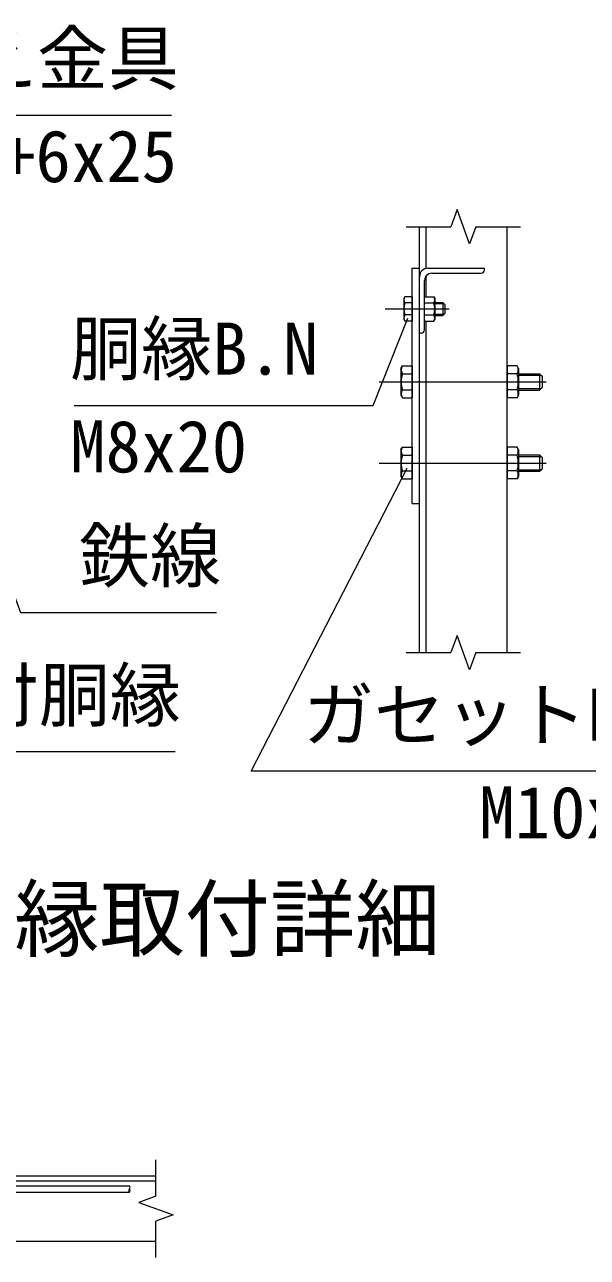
# Model space of a CAD drawing. Units: millimetres, scale not verified. Extents: x -12600 to 12600, y -8910 to 8910.
# Drawn here: x 3335 to 4896, y 1761 to 5180 of the extents above; entities that cross this region are included whole.
import ezdxf
from ezdxf.enums import TextEntityAlignment as Align

# ---------------------------------------------------------------- set-up
doc = ezdxf.new("R2010")
doc.units = ezdxf.units.MM
doc.header["$LTSCALE"] = 60
doc.linetypes.add('USER1', pattern=[50.8, 31.75, -6.35, 6.35, -6.35])
doc.layers.add('0-0_D-TTL-TXT', color=7, linetype='Continuous')
for name, color, linetype, lineweight in [('0-1_D-BMK', 2, 'USER1', 13), ('0-4_D-STR1', 1, 'Continuous', 18), ('0-6_D-STR3', 3, 'Continuous', 13), ('0-7_D-STR-DIM', 7, 'Continuous', 9), ('0-9_D-STR-TXT', 7, 'Continuous', 9)]:
    doc.layers.add(name, color=color, linetype=linetype, lineweight=lineweight)
doc.styles.add('ＭＳ ゴシック', font='')
doc.styles.get('ＭＳ ゴシック').set_extended_font_data('MS Gothic')

msp = doc.modelspace()

# ---------------------------------------------------------------- linework, layer by layer
at = {"layer": '0-1_D-BMK'}
for p, q in [((4335.31, 4391.99), (4512.5, 4391.99)), ((4318.59, 4189.49), (4782.08, 4189.49)), ((4318.59, 3964.49), (4782.08, 3964.49))]:
    msp.add_line(p, q, dxfattribs=at)
at = {"layer": '0-4_D-STR1'}
for p, q in [((4430.66, 3438.71), (4430.66, 4619.93)), ((4448.66, 4504.03), (4448.66, 4619.93)), ((4673.66, 3438.71), (4673.66, 4619.93)), ((4430.66, 4324.49), (4430.66, 4481.99)), ((4448.66, 4425.76), (4448.66, 4483.47)), ((4453.16, 4504.49), (4610.66, 4504.49)), ((4464.41, 4490.99), (4601.66, 4490.99)), ((4610.66, 4499.99), (4610.66, 4504.49)), ((4444.16, 4333.49), (4444.16, 4470.74)), ((4448.66, 3438.71), (4448.66, 4358.21)), ((4435.16, 4324.49), (4430.66, 4324.49)), ((3699.25, 1986.41), (1749.25, 1986.41)), ((3699.25, 1972.91), (1749.25, 1972.91)), ((1749.25, 1806.41), (3699.25, 1806.41))]:
    msp.add_line(p, q, dxfattribs=at)
for centre, radius, start, end in [((4453.16, 4481.99), 22.5, 90, 180), ((4464.41, 4470.74), 20.25, 90, 180), ((4601.66, 4499.99), 9, 270, 0), ((4435.16, 4333.49), 9, 270, 0)]:
    msp.add_arc(centre, radius, start, end, dxfattribs=at)
at = {"layer": '0-6_D-STR3'}
for p, q in [((4410.41, 3851.99), (4410.41, 4504.49)), ((4410.41, 4504.49), (4430.66, 4504.49)), ((4386.56, 4420.34), (4389.69, 4425.76)), ((4386.56, 4420.34), (4386.56, 4363.64)), ((4410.41, 4425.76), (4389.69, 4425.76)), ((4410.41, 4425.76), (4410.41, 4358.21)), ((4444.16, 4425.76), (4470.14, 4425.76)), ((4444.16, 4358.21), (4444.16, 4425.76)), ((4470.14, 4425.76), (4473.41, 4420.11)), ((4473.41, 4363.86), (4473.41, 4420.11)), ((4410.41, 4408.88), (4389.69, 4408.88)), ((4444.16, 4408.88), (4470.14, 4408.88)), ((4473.41, 4409.99), (4495.01, 4409.99)), ((4473.41, 4406.61), (4498.38, 4406.61)), ((4473.41, 4377.36), (4498.38, 4377.36)), ((4495.01, 4409.99), (4500.41, 4404.59)), ((4495.01, 4409.99), (4495.01, 4373.99)), ((4495.01, 4373.99), (4500.41, 4379.39)), ((4500.41, 4404.59), (4500.41, 4379.39)), ((4386.56, 4363.64), (4389.69, 4358.21)), ((4410.41, 4375.1), (4389.69, 4375.1)), ((4410.41, 4358.21), (4389.69, 4358.21)), ((4444.16, 4375.1), (4470.14, 4375.1)), ((4444.16, 4358.21), (4470.14, 4358.21)), ((4470.14, 4358.21), (4473.41, 4363.86)), ((4473.41, 4373.99), (4495.01, 4373.99)), ((4378.91, 4226.61), (4382.97, 4233.65)), ((4378.91, 4226.61), (4378.91, 4152.36)), ((4382.97, 4233.65), (4410.41, 4233.65)), ((4382.97, 4211.57), (4410.41, 4211.57)), ((4410.41, 4233.65), (4410.41, 4145.32)), ((4701.09, 4233.65), (4673.66, 4233.65)), ((4673.66, 4233.65), (4673.66, 4145.32)), ((4701.09, 4211.57), (4673.66, 4211.57)), ((4705.16, 4226.61), (4701.09, 4233.65)), ((4705.16, 4226.61), (4705.16, 4152.36)), ((4705.16, 4211.99), (4763.66, 4211.99)), ((4705.16, 4207.94), (4767.71, 4207.94)), ((4763.66, 4211.99), (4770.41, 4205.24)), ((4770.41, 4205.24), (4770.41, 4173.74)), ((4378.91, 4152.36), (4382.97, 4145.32)), ((4382.97, 4167.4), (4410.41, 4167.4)), ((4382.97, 4145.32), (4410.41, 4145.32)), ((4701.09, 4167.4), (4673.66, 4167.4)), ((4701.09, 4145.32), (4673.66, 4145.32)), ((4705.16, 4152.36), (4701.09, 4145.32)), ((4705.16, 4171.04), (4767.71, 4171.04)), ((4705.16, 4166.99), (4763.66, 4166.99)), ((4378.91, 4001.61), (4382.97, 4008.65)), ((4378.91, 4001.61), (4378.91, 3927.36)), ((4382.97, 4008.65), (4410.41, 4008.65)), ((4410.41, 4008.65), (4410.41, 3920.32)), ((4701.09, 4008.65), (4673.66, 4008.65)), ((4673.66, 4008.65), (4673.66, 3920.32)), ((4705.16, 4001.61), (4701.09, 4008.65)), ((4705.16, 4001.61), (4705.16, 3927.36)), ((4382.97, 3986.57), (4410.41, 3986.57)), ((4701.09, 3986.57), (4673.66, 3986.57)), ((4705.16, 3986.99), (4763.66, 3986.99)), ((4705.16, 3982.94), (4767.71, 3982.94)), ((4763.66, 3986.99), (4770.41, 3980.24)), ((4770.41, 3980.24), (4770.41, 3948.74)), ((4382.97, 3942.4), (4410.41, 3942.4)), ((4701.09, 3942.4), (4673.66, 3942.4)), ((4705.16, 3946.04), (4767.71, 3946.04)), ((4705.16, 3941.99), (4763.66, 3941.99)), ((4378.91, 3927.36), (4382.97, 3920.32)), ((4382.97, 3920.32), (4410.41, 3920.32)), ((4701.09, 3920.32), (4673.66, 3920.32)), ((4705.16, 3927.36), (4701.09, 3920.32)), ((4410.41, 3851.99), (4430.66, 3851.99)), ((2811, 1959.84), (3625.84, 1959.84)), ((2821.39, 1941.84), (3625.84, 1941.84))]:
    msp.add_line(p, q, dxfattribs=at)
for points in [[(4763.66, 4211.99), (4763.66, 4166.99), (4770.41, 4173.74)], [(4763.66, 3986.99), (4763.66, 3941.99), (4770.41, 3948.74)]]:
    msp.add_lwpolyline(points, dxfattribs=at)
for centre, radius, start, end in [((4402.03, 4417.32), 14.95, 145.61585, 214.38415), ((4457.81, 4417.32), 14.95, 325.61586, 34.38414), ((4442.96, 4391.99), 55.89, 162.4121, 197.5879), ((4416.87, 4391.99), 55.89, 342.4121, 17.5879), ((4402.03, 4366.66), 14.95, 145.61585, 214.38415), ((4457.81, 4366.66), 14.95, 325.61585, 34.38416), ((4399.11, 4222.61), 19.55, 145.61575, 214.38425), ((4452.64, 4189.49), 73.08, 162.41205, 197.58795), ((4684.95, 4222.61), 19.55, 325.61575, 34.38425), ((4631.42, 4189.49), 73.08, 342.41205, 17.58795), ((4399.11, 4156.36), 19.55, 145.61575, 214.38425), ((4684.95, 4156.36), 19.55, 325.61575, 34.38425), ((4399.11, 3997.61), 19.55, 145.61575, 214.38425), ((4684.95, 3997.61), 19.55, 325.61575, 34.38425), ((4452.64, 3964.49), 73.08, 162.41205, 197.58795), ((4631.42, 3964.49), 73.08, 342.41205, 17.58795), ((4399.11, 3931.36), 19.55, 145.61575, 214.38425), ((4684.95, 3931.36), 19.55, 325.61575, 34.38425)]:
    msp.add_arc(centre, radius, start, end, dxfattribs=at)
at = {"layer": '0-7_D-STR-DIM'}
for p, q in [((4534.84, 4667.5), (4517.53, 4619.93)), ((4569.47, 4572.36), (4534.84, 4667.5)), ((4393.53, 4619.93), (4517.53, 4619.93)), ((4586.79, 4619.93), (4569.47, 4572.36)), ((4586.79, 4619.93), (4710.78, 4619.93)), ((4534.84, 3486.28), (4517.53, 3438.71)), ((4569.47, 3391.14), (4534.84, 3486.28)), ((4393.53, 3438.71), (4517.53, 3438.71)), ((4586.79, 3438.71), (4569.47, 3391.14)), ((4586.79, 3438.71), (4710.78, 3438.71)), ((3699.25, 1931.04), (3699.25, 2031.41)), ((3699.25, 1761.41), (3699.25, 1861.78))]:
    msp.add_line(p, q, dxfattribs=at)
msp.add_lwpolyline([(3699.25, 1931.04), (3651.68, 1913.73), (3746.82, 1879.1), (3699.25, 1861.78)], dxfattribs=at)
for centre, start, end in [((3630.37, 1946.34), 135.18146, 224.81854), ((3621.31, 1955.34), 315.18146, 44.81854), ((3621.31, 1946.34), 315.18146, 44.81854)]:
    msp.add_arc(centre, 6.38, start, end, dxfattribs=at)
at = {"layer": '0-9_D-STR-TXT'}
for points in [[(3742.13, 4928.8), (2620.07, 4928.8), (2911.8, 4452.19)], [(3867.44, 3548.92), (3324.83, 3548.92), (3007.45, 4410.94)], [(3472.04, 4124.37), (4301.71, 4124.37), (4397.64, 4366.16)], [(3752.26, 3163.82), (2825.12, 3163.82), (2641.32, 4319.98)], [(5169.34, 3109.71), (3963.53, 3109.71), (4396.04, 3950.42)]]:
    msp.add_lwpolyline(points, dxfattribs=at)

# ---------------------------------------------------------------- texts
at = {"layer": '0-0_D-TTL-TXT', "style": 'ＭＳ ゴシック'}
msp.add_text('端柱･中胴縁取付詳細', height=173.3, dxfattribs=at).set_placement((2242.65, 2561.81), align=Align.BOTTOM_LEFT)
at = {"layer": '0-9_D-STR-TXT', "style": 'ＭＳ ゴシック'}
for s, p in [('網押え金具', (2778.93, 4971.51)), ('B.N +6x25', (2874.24, 4700.18)), ('胴縁B.N', (3461.38, 4166.32)), ('M8x20', (3461.38, 3895.16)), ('鉄線', (3485.97, 3592.01)), ('孔付胴縁', (2980.94, 3205.77)), ('ガセットB.N', (4107.16, 3150.89)), ('M10x80', (4596.16, 2880.49))]:
    msp.add_text(s, height=144.3, dxfattribs=at).set_placement(p, align=Align.BOTTOM_LEFT)

doc.saveas('drawing.dxf')
